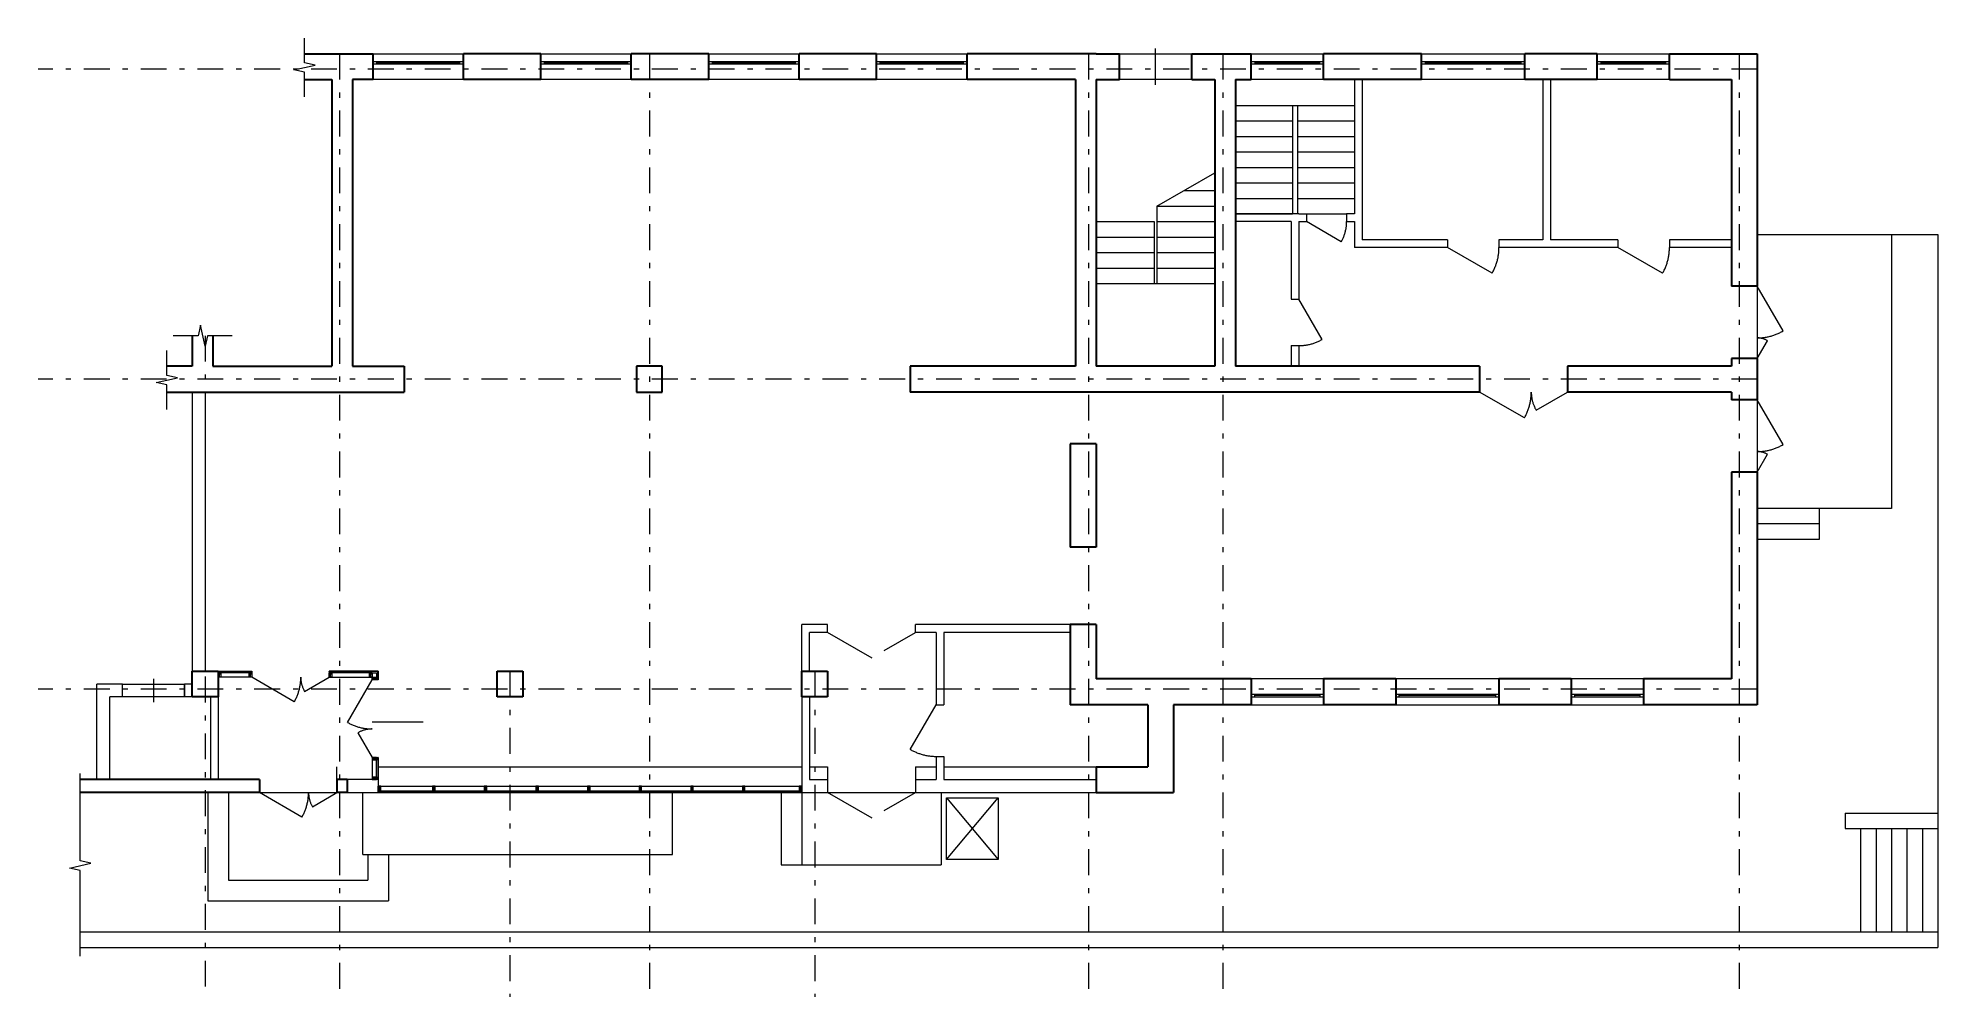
# Model space of a CAD drawing. Header units: metres. Extents: x 2.7 to 39.5, y 9.4 to 27.9.
import ezdxf

# ---------------------------------------------------------------- set-up
doc = ezdxf.new("R2010")
doc.units = ezdxf.units.M
doc.header["$MEASUREMENT"] = 0
doc.linetypes.add('( Dashdot )', pattern=[1.001, 0.5, -0.25, 0.001, -0.25])

msp = doc.modelspace()

# ---------------------------------------------------------------- linework, layer by layer
at = {"lineweight": 0}
for p, q in [((7.827, 27.439), (7.827, 27.918)), ((23.607, 27.613), (25.007, 27.613)), ((23.607, 27.113), (23.607, 27.613)), ((24.307, 27.013), (24.307, 27.713)), ((25.007, 27.613), (25.007, 27.113)), ((7.621, 27.303), (8.033, 27.394)), ((7.827, 27.258), (7.621, 27.303)), ((8.033, 27.394), (7.827, 27.439)), ((7.827, 26.779), (7.827, 27.258)), ((25.007, 27.113), (23.607, 27.113)), ((24.332, 24.663), (25.457, 25.306)), ((24.332, 24.663), (25.457, 24.663)), ((24.857, 24.963), (25.457, 24.963)), ((24.332, 24.363), (25.457, 24.363)), ((23.157, 24.063), (24.282, 24.063)), ((24.332, 24.063), (25.457, 24.063)), ((35.957, 24.113), (39.457, 24.113)), ((39.457, 24.113), (39.457, 10.313)), ((23.157, 23.763), (24.282, 23.763)), ((24.332, 23.763), (25.457, 23.763)), ((23.157, 23.463), (24.282, 23.463)), ((24.332, 23.463), (25.457, 23.463)), ((5.768, 22.156), (5.289, 22.156)), ((5.813, 22.362), (5.768, 22.156)), ((5.904, 21.95), (5.813, 22.362)), ((5.949, 22.156), (5.904, 21.95)), ((6.428, 22.156), (5.949, 22.156)), ((5.161, 21.387), (5.161, 21.866)), ((4.955, 21.251), (5.367, 21.342)), ((5.367, 21.342), (5.161, 21.387)), ((5.161, 21.206), (4.955, 21.251)), ((5.161, 20.727), (5.161, 21.206)), ((4.907, 15.513), (4.907, 15.063)), ((4.307, 15.413), (5.507, 15.413)), ((4.307, 15.163), (4.307, 15.413)), ((5.507, 15.163), (4.307, 15.163)), ((5.507, 15.413), (5.507, 15.163)), ((3.485, 11.988), (3.485, 13.683)), ((37.657, 12.913), (39.457, 12.913)), ((37.657, 12.913), (37.657, 12.613)), ((37.657, 12.613), (39.457, 12.613)), ((37.957, 12.613), (37.957, 10.613)), ((38.257, 12.613), (38.257, 10.613)), ((38.557, 12.613), (38.557, 10.613)), ((38.857, 12.613), (38.857, 10.613)), ((39.157, 12.613), (39.157, 10.613)), ((3.279, 11.851), (3.691, 11.942)), ((3.485, 11.806), (3.279, 11.851)), ((3.691, 11.942), (3.485, 11.988)), ((3.485, 10.142), (3.485, 11.806)), ((3.485, 10.613), (39.457, 10.613)), ((3.485, 10.313), (39.457, 10.313))]:
    msp.add_line(p, q, dxfattribs=at)
at = {"lineweight": 30}
for p, q in [((7.827, 27.613), (9.157, 27.613)), ((9.157, 27.113), (9.157, 27.613)), ((10.907, 27.113), (10.907, 27.613)), ((12.407, 27.113), (12.407, 27.613)), ((14.157, 27.113), (14.157, 27.613)), ((15.657, 27.113), (15.657, 27.613)), ((17.407, 27.113), (17.407, 27.613)), ((18.907, 27.113), (18.907, 27.613)), ((23.157, 27.613), (20.657, 27.613)), ((20.657, 27.113), (20.657, 27.613)), ((23.607, 27.113), (23.607, 27.613)), ((25.007, 27.113), (25.007, 27.613)), ((26.157, 27.113), (26.157, 27.613)), ((27.557, 27.113), (27.557, 27.613)), ((29.457, 27.613), (27.557, 27.613)), ((29.457, 27.113), (29.457, 27.613)), ((31.457, 27.113), (31.457, 27.613)), ((32.857, 27.613), (31.457, 27.613)), ((32.857, 27.113), (32.857, 27.613)), ((34.257, 27.113), (34.257, 27.613)), ((35.957, 27.613), (35.957, 23.113)), ((7.827, 27.113), (8.357, 27.113)), ((8.357, 27.113), (8.357, 21.563)), ((8.757, 27.113), (8.757, 21.563)), ((9.157, 27.113), (8.757, 27.113)), ((22.757, 27.113), (20.657, 27.113)), ((22.757, 27.113), (22.757, 21.563)), ((23.157, 27.113), (23.157, 21.563)), ((25.457, 27.113), (25.457, 21.563)), ((25.857, 27.113), (25.857, 21.563)), ((29.457, 27.113), (27.557, 27.113)), ((32.857, 27.113), (31.457, 27.113)), ((35.457, 27.113), (35.457, 23.113)), ((35.957, 23.113), (35.457, 23.113)), ((6.057, 22.156), (6.057, 21.563)), ((35.957, 21.713), (35.457, 21.713)), ((35.457, 21.713), (35.457, 21.563)), ((35.957, 21.713), (35.957, 20.913)), ((19.557, 21.563), (19.557, 21.063)), ((25.457, 21.563), (23.157, 21.563)), ((30.582, 21.563), (25.857, 21.563)), ((35.457, 21.563), (32.282, 21.563)), ((32.282, 21.563), (32.282, 21.063)), ((30.582, 21.063), (19.557, 21.063)), ((35.457, 21.063), (32.282, 21.063)), ((35.457, 21.063), (35.457, 20.913)), ((35.957, 20.913), (35.457, 20.913)), ((22.657, 20.063), (22.657, 18.063)), ((23.157, 20.063), (23.157, 18.063)), ((35.957, 19.513), (35.457, 19.513)), ((35.457, 19.513), (35.457, 15.513)), ((23.157, 18.063), (22.657, 18.063)), ((22.657, 16.563), (22.657, 15.013)), ((23.157, 16.563), (23.157, 15.513)), ((26.157, 15.513), (23.157, 15.513)), ((26.157, 15.513), (26.157, 15.013)), ((27.557, 15.513), (27.557, 15.013)), ((28.957, 15.513), (27.557, 15.513)), ((28.957, 15.513), (28.957, 15.013)), ((30.957, 15.513), (30.957, 15.013)), ((32.357, 15.513), (30.957, 15.513)), ((32.357, 15.513), (32.357, 15.013)), ((35.457, 15.513), (33.757, 15.513)), ((33.757, 15.513), (33.757, 15.013)), ((24.157, 15.013), (22.657, 15.013)), ((26.157, 15.013), (24.657, 15.013)), ((24.657, 15.013), (24.657, 13.313)), ((28.957, 15.013), (27.557, 15.013)), ((32.357, 15.013), (30.957, 15.013)), ((35.957, 15.013), (33.757, 15.013)), ((23.157, 13.813), (23.157, 13.313)), ((23.157, 13.813), (24.157, 13.813)), ((6.957, 13.563), (3.485, 13.563)), ((6.957, 13.313), (3.485, 13.313)), ((8.657, 13.563), (8.457, 13.563)), ((8.657, 13.313), (8.457, 13.313)), ((8.657, 13.563), (8.657, 13.313)), ((23.157, 13.313), (24.657, 13.313))]:
    msp.add_line(p, q, dxfattribs=at)
at = {"color": 1, "linetype": '( Dashdot )', "lineweight": 0}
for p, q in [((8.507, 27.613), (8.507, 9.355)), ((14.507, 27.613), (14.507, 9.355)), ((23.007, 27.613), (23.007, 9.355)), ((25.607, 27.613), (25.607, 9.355)), ((35.607, 27.613), (35.607, 9.355)), ((35.957, 27.313), (2.669, 27.313)), ((5.907, 22.156), (5.907, 9.355)), ((35.957, 21.313), (2.669, 21.313)), ((11.807, 15.663), (11.807, 9.355)), ((17.707, 15.663), (17.707, 9.355)), ((35.957, 15.313), (2.669, 15.313))]:
    msp.add_line(p, q, dxfattribs=at)
at = {"color": 7, "linetype": 'Continuous', "lineweight": 0}
for p, q in [((9.157, 27.113), (9.157, 27.613)), ((9.157, 27.613), (10.907, 27.613)), ((10.907, 27.613), (10.907, 27.113)), ((12.407, 27.113), (12.407, 27.613)), ((12.407, 27.613), (14.157, 27.613)), ((14.157, 27.613), (14.157, 27.113)), ((15.657, 27.113), (15.657, 27.613)), ((15.657, 27.613), (17.407, 27.613)), ((17.407, 27.613), (17.407, 27.113)), ((18.907, 27.113), (18.907, 27.613)), ((18.907, 27.613), (20.657, 27.613)), ((20.657, 27.613), (20.657, 27.113)), ((26.157, 27.113), (26.157, 27.613)), ((26.157, 27.613), (27.557, 27.613)), ((27.557, 27.613), (27.557, 27.113)), ((29.457, 27.113), (29.457, 27.613)), ((29.457, 27.613), (31.457, 27.613)), ((31.457, 27.613), (31.457, 27.113)), ((32.857, 27.113), (32.857, 27.613)), ((32.857, 27.613), (34.257, 27.613)), ((34.257, 27.613), (34.257, 27.113)), ((9.227, 27.413), (9.227, 27.463)), ((9.227, 27.463), (10.907, 27.463)), ((10.837, 27.438), (9.227, 27.438)), ((10.907, 27.413), (9.227, 27.413)), ((10.907, 27.463), (10.907, 27.413)), ((12.477, 27.413), (12.477, 27.463)), ((12.477, 27.463), (14.157, 27.463)), ((14.087, 27.438), (12.477, 27.438)), ((14.157, 27.413), (12.477, 27.413)), ((14.157, 27.463), (14.157, 27.413)), ((15.727, 27.413), (15.727, 27.463)), ((15.727, 27.463), (17.407, 27.463)), ((17.337, 27.438), (15.727, 27.438)), ((17.407, 27.413), (15.727, 27.413)), ((17.407, 27.463), (17.407, 27.413)), ((18.977, 27.413), (18.977, 27.463)), ((18.977, 27.463), (20.657, 27.463)), ((20.587, 27.438), (18.977, 27.438)), ((20.657, 27.413), (18.977, 27.413)), ((20.657, 27.463), (20.657, 27.413)), ((26.157, 27.413), (26.157, 27.463)), ((26.157, 27.463), (27.557, 27.463)), ((27.557, 27.413), (26.157, 27.413)), ((27.487, 27.438), (26.227, 27.438)), ((27.557, 27.463), (27.557, 27.413)), ((29.457, 27.413), (29.457, 27.463)), ((29.457, 27.463), (31.457, 27.463)), ((31.457, 27.413), (29.457, 27.413)), ((31.387, 27.438), (29.527, 27.438)), ((31.457, 27.463), (31.457, 27.413)), ((32.857, 27.413), (32.857, 27.463)), ((32.857, 27.463), (34.257, 27.463)), ((34.257, 27.413), (32.857, 27.413)), ((34.187, 27.438), (32.927, 27.438)), ((34.257, 27.463), (34.257, 27.413)), ((10.907, 27.113), (9.157, 27.113)), ((14.157, 27.113), (12.407, 27.113)), ((17.407, 27.113), (15.657, 27.113)), ((20.657, 27.113), (18.907, 27.113)), ((27.557, 27.113), (26.157, 27.113)), ((31.457, 27.113), (29.457, 27.113)), ((34.257, 27.113), (32.857, 27.113)), ((25.857, 26.313), (26.957, 26.313)), ((27.057, 26.313), (28.157, 26.313)), ((25.857, 26.013), (26.957, 26.013)), ((27.057, 26.013), (28.157, 26.013)), ((25.857, 25.713), (26.957, 25.713)), ((25.857, 25.413), (26.957, 25.413)), ((27.057, 25.713), (28.157, 25.713)), ((27.057, 25.413), (28.157, 25.413)), ((25.857, 25.113), (26.957, 25.113)), ((27.057, 25.113), (28.157, 25.113)), ((25.857, 24.813), (26.957, 24.813)), ((27.057, 24.813), (28.157, 24.813)), ((25.857, 24.513), (26.957, 24.513)), ((28.002, 24.269), (28.003, 24.285)), ((28.003, 24.285), (28.005, 24.3)), ((28.005, 24.3), (28.006, 24.316)), ((28.006, 24.316), (28.007, 24.332)), ((28.007, 24.347), (28.007, 24.363)), ((28.007, 24.332), (28.007, 24.347)), ((27.903, 23.975), (27.911, 23.989)), ((27.911, 23.989), (27.919, 24.003)), ((27.919, 24.003), (27.926, 24.016)), ((27.926, 24.016), (27.932, 24.03)), ((27.932, 24.03), (27.939, 24.045)), ((27.939, 24.045), (27.945, 24.059)), ((27.945, 24.059), (27.951, 24.073)), ((27.951, 24.073), (27.957, 24.088)), ((27.957, 24.088), (27.962, 24.103)), ((27.962, 24.103), (27.967, 24.117)), ((27.967, 24.117), (27.972, 24.132)), ((27.972, 24.132), (27.977, 24.147)), ((27.977, 24.147), (27.981, 24.162)), ((27.981, 24.162), (27.985, 24.177)), ((27.985, 24.177), (27.988, 24.192)), ((27.988, 24.192), (27.992, 24.208)), ((27.992, 24.208), (27.995, 24.223)), ((27.995, 24.223), (27.997, 24.238)), ((27.997, 24.238), (28, 24.254)), ((28, 24.254), (28.002, 24.269)), ((30.905, 23.543), (30.911, 23.561)), ((30.911, 23.561), (30.916, 23.578)), ((30.916, 23.578), (30.921, 23.595)), ((30.921, 23.595), (30.926, 23.613)), ((30.926, 23.613), (30.93, 23.63)), ((30.93, 23.63), (30.934, 23.648)), ((30.934, 23.648), (30.938, 23.665)), ((30.938, 23.665), (30.941, 23.683)), ((30.941, 23.683), (30.944, 23.701)), ((30.944, 23.701), (30.947, 23.719)), ((30.947, 23.719), (30.949, 23.737)), ((30.949, 23.737), (30.951, 23.755)), ((30.951, 23.755), (30.953, 23.773)), ((30.953, 23.773), (30.955, 23.791)), ((30.955, 23.791), (30.956, 23.809)), ((30.956, 23.809), (30.957, 23.827)), ((30.957, 23.845), (30.957, 23.863)), ((30.957, 23.827), (30.957, 23.845)), ((34.205, 23.543), (34.211, 23.561)), ((34.211, 23.561), (34.216, 23.578)), ((34.216, 23.578), (34.221, 23.595)), ((34.221, 23.595), (34.226, 23.613)), ((34.226, 23.613), (34.23, 23.63)), ((34.23, 23.63), (34.234, 23.648)), ((34.234, 23.648), (34.238, 23.665)), ((34.238, 23.665), (34.241, 23.683)), ((34.241, 23.683), (34.244, 23.701)), ((34.244, 23.701), (34.247, 23.719)), ((34.247, 23.719), (34.249, 23.737)), ((34.249, 23.737), (34.251, 23.755)), ((34.251, 23.755), (34.253, 23.773)), ((34.253, 23.773), (34.255, 23.791)), ((34.255, 23.791), (34.256, 23.809)), ((34.256, 23.809), (34.257, 23.827)), ((34.257, 23.845), (34.257, 23.863)), ((34.257, 23.827), (34.257, 23.845)), ((30.823, 23.363), (30.832, 23.378)), ((30.832, 23.378), (30.841, 23.394)), ((30.841, 23.394), (30.849, 23.41)), ((30.849, 23.41), (30.857, 23.427)), ((30.857, 23.427), (30.865, 23.443)), ((30.865, 23.443), (30.872, 23.459)), ((30.872, 23.459), (30.879, 23.476)), ((30.879, 23.476), (30.886, 23.493)), ((30.886, 23.493), (30.893, 23.509)), ((30.893, 23.509), (30.899, 23.526)), ((30.899, 23.526), (30.905, 23.543)), ((34.123, 23.363), (34.132, 23.378)), ((34.132, 23.378), (34.141, 23.394)), ((34.141, 23.394), (34.149, 23.41)), ((34.149, 23.41), (34.157, 23.427)), ((34.157, 23.427), (34.165, 23.443)), ((34.165, 23.443), (34.172, 23.459)), ((34.172, 23.459), (34.179, 23.476)), ((34.179, 23.476), (34.186, 23.493)), ((34.186, 23.493), (34.193, 23.509)), ((34.193, 23.509), (34.199, 23.526)), ((34.199, 23.526), (34.205, 23.543)), ((35.957, 23.113), (35.957, 21.713)), ((27.502, 22.066), (27.517, 22.075)), ((27.517, 22.075), (27.532, 22.083)), ((35.957, 22.113), (35.975, 22.113)), ((35.969, 22.113), (35.957, 22.113)), ((35.981, 22.112), (35.969, 22.113)), ((35.975, 22.113), (35.993, 22.113)), ((35.992, 22.111), (35.981, 22.112)), ((36.004, 22.11), (35.992, 22.111)), ((35.993, 22.113), (36.011, 22.114)), ((36.015, 22.109), (36.004, 22.11)), ((36.011, 22.114), (36.029, 22.115)), ((36.027, 22.107), (36.015, 22.109)), ((36.038, 22.104), (36.027, 22.107)), ((36.029, 22.115), (36.047, 22.117)), ((36.05, 22.102), (36.038, 22.104)), ((36.047, 22.117), (36.065, 22.119)), ((36.061, 22.099), (36.05, 22.102)), ((36.072, 22.096), (36.061, 22.099)), ((36.065, 22.119), (36.083, 22.121)), ((36.083, 22.092), (36.072, 22.096)), ((36.083, 22.121), (36.101, 22.123)), ((36.094, 22.089), (36.083, 22.092)), ((36.105, 22.084), (36.094, 22.089)), ((36.101, 22.123), (36.119, 22.126)), ((36.116, 22.08), (36.105, 22.084)), ((36.126, 22.075), (36.116, 22.08)), ((36.119, 22.126), (36.137, 22.129)), ((36.137, 22.07), (36.126, 22.075)), ((36.137, 22.129), (36.155, 22.132)), ((36.155, 22.132), (36.172, 22.136)), ((36.172, 22.136), (36.19, 22.14)), ((36.19, 22.14), (36.207, 22.145)), ((36.207, 22.145), (36.225, 22.149)), ((36.225, 22.149), (36.242, 22.154)), ((36.242, 22.154), (36.259, 22.159)), ((36.259, 22.159), (36.277, 22.165)), ((36.277, 22.165), (36.294, 22.171)), ((36.294, 22.171), (36.311, 22.177)), ((36.311, 22.177), (36.327, 22.184)), ((36.327, 22.184), (36.344, 22.191)), ((36.344, 22.191), (36.361, 22.198)), ((36.361, 22.198), (36.377, 22.205)), ((36.377, 22.205), (36.393, 22.213)), ((36.393, 22.213), (36.41, 22.221)), ((36.41, 22.221), (36.426, 22.229)), ((36.426, 22.229), (36.442, 22.238)), ((36.442, 22.238), (36.457, 22.247)), ((27.082, 21.963), (27.1, 21.963)), ((27.1, 21.963), (27.117, 21.963)), ((27.117, 21.963), (27.135, 21.964)), ((27.135, 21.964), (27.152, 21.965)), ((27.152, 21.965), (27.169, 21.967)), ((27.169, 21.967), (27.187, 21.969)), ((27.187, 21.969), (27.204, 21.971)), ((27.204, 21.971), (27.221, 21.974)), ((27.221, 21.974), (27.239, 21.976)), ((27.239, 21.976), (27.256, 21.98)), ((27.256, 21.98), (27.273, 21.983)), ((27.273, 21.983), (27.29, 21.987)), ((27.29, 21.987), (27.307, 21.991)), ((27.307, 21.991), (27.324, 21.996)), ((27.324, 21.996), (27.34, 22.001)), ((27.34, 22.001), (27.357, 22.006)), ((27.357, 22.006), (27.374, 22.011)), ((27.374, 22.011), (27.39, 22.017)), ((27.39, 22.017), (27.406, 22.023)), ((27.406, 22.023), (27.423, 22.03)), ((27.423, 22.03), (27.439, 22.036)), ((27.439, 22.036), (27.455, 22.043)), ((27.455, 22.043), (27.471, 22.051)), ((27.471, 22.051), (27.486, 22.058)), ((27.486, 22.058), (27.502, 22.066)), ((36.147, 22.065), (36.137, 22.07)), ((36.157, 22.059), (36.147, 22.065)), ((31.576, 20.955), (31.578, 20.973)), ((31.578, 20.973), (31.58, 20.991)), ((31.58, 20.991), (31.581, 21.009)), ((31.581, 21.009), (31.582, 21.027)), ((31.582, 21.045), (31.582, 21.063)), ((31.582, 21.063), (31.582, 21.047)), ((31.582, 21.047), (31.583, 21.032)), ((31.582, 21.027), (31.582, 21.045)), ((31.583, 21.032), (31.584, 21.017)), ((31.584, 21.017), (31.585, 21.002)), ((31.585, 21.002), (31.586, 20.987)), ((31.586, 20.987), (31.588, 20.971)), ((31.588, 20.971), (31.59, 20.956)), ((31.466, 20.594), (31.474, 20.61)), ((31.474, 20.61), (31.482, 20.627)), ((31.482, 20.627), (31.49, 20.643)), ((31.49, 20.643), (31.497, 20.659)), ((31.497, 20.659), (31.504, 20.676)), ((31.504, 20.676), (31.511, 20.693)), ((31.511, 20.693), (31.518, 20.709)), ((31.518, 20.709), (31.524, 20.726)), ((31.524, 20.726), (31.53, 20.743)), ((31.53, 20.743), (31.536, 20.761)), ((31.536, 20.761), (31.541, 20.778)), ((31.541, 20.778), (31.546, 20.795)), ((31.546, 20.795), (31.551, 20.813)), ((31.551, 20.813), (31.555, 20.83)), ((31.555, 20.83), (31.559, 20.848)), ((31.559, 20.848), (31.563, 20.865)), ((31.563, 20.865), (31.566, 20.883)), ((31.566, 20.883), (31.569, 20.901)), ((31.569, 20.901), (31.572, 20.919)), ((31.572, 20.919), (31.574, 20.937)), ((31.574, 20.937), (31.576, 20.955)), ((31.59, 20.956), (31.593, 20.941)), ((31.593, 20.941), (31.596, 20.926)), ((31.596, 20.926), (31.599, 20.911)), ((31.599, 20.911), (31.602, 20.896)), ((31.602, 20.896), (31.606, 20.882)), ((31.606, 20.882), (31.61, 20.867)), ((31.61, 20.867), (31.615, 20.852)), ((31.615, 20.852), (31.619, 20.838)), ((31.619, 20.838), (31.624, 20.823)), ((31.624, 20.823), (31.63, 20.809)), ((31.63, 20.809), (31.636, 20.795)), ((31.636, 20.795), (31.642, 20.781)), ((31.642, 20.781), (31.648, 20.767)), ((31.648, 20.767), (31.654, 20.753)), ((31.654, 20.753), (31.661, 20.74)), ((31.661, 20.74), (31.669, 20.726)), ((31.669, 20.726), (31.676, 20.713)), ((35.957, 20.913), (35.957, 19.513)), ((31.448, 20.563), (31.457, 20.578)), ((31.457, 20.578), (31.466, 20.594)), ((35.957, 19.913), (35.975, 19.913)), ((35.969, 19.913), (35.957, 19.913)), ((35.981, 19.912), (35.969, 19.913)), ((35.975, 19.913), (35.993, 19.913)), ((35.992, 19.911), (35.981, 19.912)), ((36.004, 19.91), (35.992, 19.911)), ((35.993, 19.913), (36.011, 19.914)), ((36.015, 19.909), (36.004, 19.91)), ((36.011, 19.914), (36.029, 19.915)), ((36.027, 19.907), (36.015, 19.909)), ((36.038, 19.904), (36.027, 19.907)), ((36.029, 19.915), (36.047, 19.917)), ((36.05, 19.902), (36.038, 19.904)), ((36.047, 19.917), (36.065, 19.919)), ((36.061, 19.899), (36.05, 19.902)), ((36.072, 19.896), (36.061, 19.899)), ((36.065, 19.919), (36.083, 19.921)), ((36.083, 19.892), (36.072, 19.896)), ((36.083, 19.921), (36.101, 19.923)), ((36.094, 19.889), (36.083, 19.892)), ((36.105, 19.884), (36.094, 19.889)), ((36.101, 19.923), (36.119, 19.926)), ((36.116, 19.88), (36.105, 19.884)), ((36.126, 19.875), (36.116, 19.88)), ((36.119, 19.926), (36.137, 19.929)), ((36.137, 19.87), (36.126, 19.875)), ((36.137, 19.929), (36.155, 19.932)), ((36.147, 19.865), (36.137, 19.87)), ((36.155, 19.932), (36.172, 19.936)), ((36.172, 19.936), (36.19, 19.94)), ((36.19, 19.94), (36.207, 19.945)), ((36.207, 19.945), (36.225, 19.949)), ((36.225, 19.949), (36.242, 19.954)), ((36.242, 19.954), (36.259, 19.959)), ((36.259, 19.959), (36.277, 19.965)), ((36.277, 19.965), (36.294, 19.971)), ((36.294, 19.971), (36.311, 19.977)), ((36.311, 19.977), (36.327, 19.984)), ((36.327, 19.984), (36.344, 19.991)), ((36.344, 19.991), (36.361, 19.998)), ((36.361, 19.998), (36.377, 20.005)), ((36.377, 20.005), (36.393, 20.013)), ((36.393, 20.013), (36.41, 20.021)), ((36.41, 20.021), (36.426, 20.029)), ((36.426, 20.029), (36.442, 20.038)), ((36.442, 20.038), (36.457, 20.047)), ((36.157, 19.859), (36.147, 19.865)), ((37.157, 18.513), (35.957, 18.513)), ((6.157, 15.663), (6.807, 15.663)), ((6.157, 15.543), (6.157, 15.663)), ((6.807, 15.543), (6.157, 15.543)), ((6.807, 15.663), (6.807, 15.543)), ((7.751, 15.436), (7.753, 15.454)), ((7.753, 15.454), (7.755, 15.472)), ((7.755, 15.472), (7.756, 15.489)), ((7.756, 15.489), (7.757, 15.507)), ((7.757, 15.525), (7.757, 15.543)), ((7.757, 15.543), (7.757, 15.53)), ((7.757, 15.53), (7.758, 15.517)), ((7.757, 15.507), (7.757, 15.525)), ((7.758, 15.517), (7.759, 15.503)), ((7.759, 15.503), (7.76, 15.49)), ((7.76, 15.49), (7.761, 15.477)), ((7.761, 15.477), (7.763, 15.464)), ((7.763, 15.464), (7.765, 15.452)), ((7.765, 15.452), (7.767, 15.439)), ((9.257, 15.663), (8.307, 15.663)), ((8.307, 15.663), (8.307, 15.543)), ((8.307, 15.543), (9.137, 15.543)), ((9.257, 15.493), (9.137, 15.493)), ((9.257, 15.663), (9.257, 15.493)), ((27.557, 15.513), (26.157, 15.513)), ((26.157, 15.513), (26.157, 15.013)), ((27.557, 15.013), (27.557, 15.513)), ((30.957, 15.513), (28.957, 15.513)), ((28.957, 15.513), (28.957, 15.013)), ((30.957, 15.013), (30.957, 15.513)), ((33.757, 15.513), (32.357, 15.513)), ((32.357, 15.513), (32.357, 15.013)), ((33.757, 15.013), (33.757, 15.513)), ((7.639, 15.083), (7.647, 15.099)), ((7.647, 15.099), (7.655, 15.115)), ((7.655, 15.115), (7.663, 15.131)), ((7.663, 15.131), (7.671, 15.147)), ((7.671, 15.147), (7.678, 15.163)), ((7.678, 15.163), (7.685, 15.179)), ((7.685, 15.179), (7.692, 15.196)), ((7.692, 15.196), (7.698, 15.212)), ((7.698, 15.212), (7.704, 15.229)), ((7.704, 15.229), (7.71, 15.246)), ((7.71, 15.246), (7.715, 15.263)), ((7.715, 15.263), (7.72, 15.28)), ((7.72, 15.28), (7.725, 15.297)), ((7.725, 15.297), (7.729, 15.314)), ((7.729, 15.314), (7.733, 15.331)), ((7.733, 15.331), (7.737, 15.349)), ((7.737, 15.349), (7.741, 15.366)), ((7.741, 15.366), (7.744, 15.384)), ((7.744, 15.384), (7.747, 15.401)), ((7.747, 15.401), (7.749, 15.419)), ((7.749, 15.419), (7.751, 15.436)), ((7.767, 15.439), (7.77, 15.426)), ((7.77, 15.426), (7.773, 15.413)), ((7.773, 15.413), (7.776, 15.4)), ((7.776, 15.4), (7.78, 15.388)), ((7.78, 15.388), (7.783, 15.375)), ((7.783, 15.375), (7.788, 15.363)), ((7.788, 15.363), (7.792, 15.351)), ((7.792, 15.351), (7.797, 15.338)), ((7.797, 15.338), (7.802, 15.326)), ((7.802, 15.326), (7.807, 15.314)), ((7.807, 15.314), (7.813, 15.302)), ((7.813, 15.302), (7.818, 15.291)), ((7.818, 15.291), (7.825, 15.279)), ((7.825, 15.279), (7.831, 15.268)), ((27.557, 15.213), (26.157, 15.213)), ((26.157, 15.213), (26.157, 15.163)), ((26.157, 15.163), (27.557, 15.163)), ((27.487, 15.188), (26.227, 15.188)), ((27.557, 15.163), (27.557, 15.213)), ((30.957, 15.213), (28.957, 15.213)), ((28.957, 15.213), (28.957, 15.163)), ((28.957, 15.163), (30.957, 15.163)), ((30.887, 15.188), (29.027, 15.188)), ((30.957, 15.163), (30.957, 15.213)), ((33.757, 15.213), (32.357, 15.213)), ((32.357, 15.213), (32.357, 15.163)), ((32.357, 15.163), (33.757, 15.163)), ((33.687, 15.188), (32.427, 15.188)), ((33.757, 15.163), (33.757, 15.213)), ((7.63, 15.068), (7.639, 15.083)), ((26.157, 15.013), (27.557, 15.013)), ((28.957, 15.013), (30.957, 15.013)), ((32.357, 15.013), (33.757, 15.013)), ((8.662, 14.67), (8.678, 14.661)), ((8.678, 14.661), (8.693, 14.653)), ((8.693, 14.653), (8.709, 14.645)), ((8.709, 14.645), (8.725, 14.637)), ((8.725, 14.637), (8.741, 14.629)), ((8.741, 14.629), (8.757, 14.622)), ((8.757, 14.622), (8.774, 14.615)), ((8.774, 14.615), (8.79, 14.608)), ((8.79, 14.608), (8.807, 14.602)), ((8.807, 14.602), (8.824, 14.596)), ((8.824, 14.596), (8.84, 14.59)), ((8.84, 14.59), (8.857, 14.585)), ((8.857, 14.585), (8.874, 14.58)), ((8.874, 14.475), (8.862, 14.469)), ((8.874, 14.58), (8.891, 14.575)), ((8.885, 14.482), (8.874, 14.475)), ((8.897, 14.487), (8.885, 14.482)), ((8.891, 14.575), (8.909, 14.571)), ((8.909, 14.493), (8.897, 14.487)), ((8.909, 14.571), (8.926, 14.567)), ((8.921, 14.498), (8.909, 14.493)), ((8.933, 14.503), (8.921, 14.498)), ((8.926, 14.567), (8.943, 14.563)), ((8.945, 14.508), (8.933, 14.503)), ((8.943, 14.563), (8.961, 14.559)), ((8.957, 14.512), (8.945, 14.508)), ((8.97, 14.517), (8.957, 14.512)), ((8.961, 14.559), (8.978, 14.556)), ((8.982, 14.52), (8.97, 14.517)), ((8.978, 14.556), (8.996, 14.553)), ((8.995, 14.524), (8.982, 14.52)), ((9.008, 14.527), (8.995, 14.524)), ((8.996, 14.553), (9.013, 14.551)), ((9.02, 14.53), (9.008, 14.527)), ((9.013, 14.551), (9.031, 14.549)), ((9.033, 14.533), (9.02, 14.53)), ((9.031, 14.549), (9.049, 14.547)), ((9.046, 14.535), (9.033, 14.533)), ((9.059, 14.537), (9.046, 14.535)), ((9.049, 14.547), (9.066, 14.545)), ((9.072, 14.539), (9.059, 14.537)), ((9.066, 14.545), (9.084, 14.544)), ((9.085, 14.54), (9.072, 14.539)), ((9.084, 14.544), (9.102, 14.543)), ((9.098, 14.541), (9.085, 14.54)), ((9.111, 14.542), (9.098, 14.541)), ((9.102, 14.543), (9.12, 14.543)), ((9.124, 14.543), (9.111, 14.542)), ((9.12, 14.543), (9.137, 14.543)), ((9.137, 14.543), (9.124, 14.543)), ((19.557, 14.147), (19.573, 14.138)), ((19.573, 14.138), (19.589, 14.129)), ((19.589, 14.129), (19.605, 14.121)), ((19.605, 14.121), (19.621, 14.113)), ((19.621, 14.113), (19.637, 14.105)), ((19.637, 14.105), (19.654, 14.098)), ((19.654, 14.098), (19.67, 14.091)), ((19.67, 14.091), (19.687, 14.084)), ((19.687, 14.084), (19.704, 14.077)), ((19.704, 14.077), (19.721, 14.071)), ((19.721, 14.071), (19.738, 14.065)), ((19.738, 14.065), (19.755, 14.059)), ((19.755, 14.059), (19.772, 14.054)), ((19.772, 14.054), (19.79, 14.049)), ((19.79, 14.049), (19.807, 14.045)), ((19.807, 14.045), (19.825, 14.04)), ((19.825, 14.04), (19.842, 14.036)), ((19.842, 14.036), (19.86, 14.032)), ((19.86, 14.032), (19.878, 14.029)), ((19.878, 14.029), (19.896, 14.026)), ((19.896, 14.026), (19.913, 14.023)), ((19.913, 14.023), (19.931, 14.021)), ((19.931, 14.021), (19.949, 14.019)), ((19.949, 14.019), (19.967, 14.017)), ((19.967, 14.017), (19.985, 14.015)), ((19.985, 14.015), (20.003, 14.014)), ((20.003, 14.014), (20.021, 14.013)), ((20.021, 14.013), (20.039, 14.013)), ((20.039, 14.013), (20.057, 14.013)), ((8.457, 13.563), (8.457, 13.813)), ((9.257, 13.813), (17.457, 13.813)), ((17.607, 13.813), (17.957, 13.813)), ((17.957, 13.813), (17.957, 13.563)), ((19.657, 13.813), (19.657, 13.563)), ((19.657, 13.813), (20.057, 13.813)), ((20.207, 13.813), (23.157, 13.813)), ((6.957, 13.313), (8.457, 13.313)), ((7.905, 13.242), (7.906, 13.259)), ((7.906, 13.259), (7.907, 13.277)), ((7.907, 13.295), (7.907, 13.313)), ((7.907, 13.313), (7.907, 13.3)), ((7.907, 13.3), (7.908, 13.287)), ((7.907, 13.277), (7.907, 13.295)), ((7.908, 13.287), (7.909, 13.273)), ((7.909, 13.273), (7.91, 13.26)), ((7.91, 13.26), (7.911, 13.247)), ((7.911, 13.247), (7.913, 13.234)), ((9.257, 13.313), (9.257, 13.433)), ((9.257, 13.433), (17.457, 13.433)), ((9.257, 13.313), (17.457, 13.313)), ((17.457, 13.313), (9.257, 13.313)), ((17.457, 13.433), (17.457, 13.313)), ((17.957, 13.313), (19.657, 13.313)), ((7.797, 12.869), (7.805, 12.885)), ((7.805, 12.885), (7.813, 12.901)), ((7.813, 12.901), (7.821, 12.917)), ((7.821, 12.917), (7.828, 12.933)), ((7.828, 12.933), (7.835, 12.949)), ((7.835, 12.949), (7.842, 12.966)), ((7.842, 12.966), (7.848, 12.982)), ((7.848, 12.982), (7.854, 12.999)), ((7.854, 12.999), (7.86, 13.016)), ((7.86, 13.016), (7.865, 13.033)), ((7.865, 13.033), (7.87, 13.05)), ((7.87, 13.05), (7.875, 13.067)), ((7.875, 13.067), (7.879, 13.084)), ((7.879, 13.084), (7.883, 13.101)), ((7.883, 13.101), (7.887, 13.119)), ((7.887, 13.119), (7.891, 13.136)), ((7.891, 13.136), (7.894, 13.154)), ((7.894, 13.154), (7.897, 13.171)), ((7.897, 13.171), (7.899, 13.189)), ((7.899, 13.189), (7.901, 13.206)), ((7.901, 13.206), (7.903, 13.224)), ((7.903, 13.224), (7.905, 13.242)), ((7.913, 13.234), (7.915, 13.222)), ((7.915, 13.222), (7.917, 13.209)), ((7.917, 13.209), (7.92, 13.196)), ((7.92, 13.196), (7.923, 13.183)), ((7.923, 13.183), (7.926, 13.17)), ((7.926, 13.17), (7.93, 13.158)), ((7.93, 13.158), (7.933, 13.145)), ((7.933, 13.145), (7.938, 13.133)), ((7.938, 13.133), (7.942, 13.121)), ((7.942, 13.121), (7.947, 13.108)), ((7.947, 13.108), (7.952, 13.096)), ((7.952, 13.096), (7.957, 13.084)), ((7.957, 13.084), (7.963, 13.072)), ((7.963, 13.072), (7.968, 13.061)), ((7.968, 13.061), (7.975, 13.049)), ((7.975, 13.049), (7.981, 13.038)), ((7.78, 12.838), (7.789, 12.853)), ((7.789, 12.853), (7.797, 12.869))]:
    msp.add_line(p, q, dxfattribs=at)
at = {"color": 7, "linetype": 'Continuous', "lineweight": 30}
for p, q in [((12.407, 27.613), (10.907, 27.613)), ((15.657, 27.613), (14.157, 27.613)), ((18.907, 27.613), (17.407, 27.613)), ((23.157, 27.613), (23.607, 27.613)), ((25.007, 27.613), (26.157, 27.613)), ((34.257, 27.613), (35.957, 27.613)), ((12.407, 27.113), (10.907, 27.113)), ((15.657, 27.113), (14.157, 27.113)), ((18.907, 27.113), (17.407, 27.113)), ((23.157, 27.113), (23.607, 27.113)), ((25.007, 27.113), (25.457, 27.113)), ((25.857, 27.113), (26.157, 27.113)), ((34.257, 27.113), (35.457, 27.113)), ((5.657, 22.156), (5.657, 21.563)), ((5.657, 21.563), (5.161, 21.563)), ((6.057, 21.563), (8.357, 21.563)), ((8.757, 21.563), (9.757, 21.563)), ((9.757, 21.563), (9.757, 21.063)), ((14.757, 21.563), (14.257, 21.563)), ((14.257, 21.563), (14.257, 21.063)), ((14.757, 21.063), (14.757, 21.563)), ((22.757, 21.563), (19.557, 21.563)), ((30.582, 21.563), (30.582, 21.063)), ((5.161, 21.063), (9.757, 21.063)), ((14.257, 21.063), (14.757, 21.063)), ((23.157, 20.063), (22.657, 20.063)), ((35.957, 19.513), (35.957, 15.013)), ((23.157, 16.563), (22.657, 16.563)), ((5.657, 15.663), (6.157, 15.663)), ((5.657, 15.163), (5.657, 15.663)), ((6.157, 15.663), (6.157, 15.163)), ((11.557, 15.663), (12.057, 15.663)), ((11.557, 15.163), (11.557, 15.663)), ((12.057, 15.663), (12.057, 15.163)), ((17.457, 15.663), (17.957, 15.663)), ((17.457, 15.163), (17.457, 15.663)), ((17.957, 15.663), (17.957, 15.163)), ((6.157, 15.163), (5.657, 15.163)), ((12.057, 15.163), (11.557, 15.163)), ((17.957, 15.163), (17.457, 15.163)), ((24.157, 15.013), (24.157, 13.813)), ((6.957, 13.563), (6.957, 13.313)), ((8.457, 13.563), (8.457, 13.313))]:
    msp.add_line(p, q, dxfattribs=at)
at = {"color": 7, "linetype": 'Continuous', "lineweight": 13}
for p, q in [((9.157, 27.413), (9.157, 27.463)), ((9.157, 27.463), (9.227, 27.463)), ((9.227, 27.413), (9.157, 27.413)), ((9.227, 27.463), (9.227, 27.413)), ((10.837, 27.413), (10.837, 27.463)), ((10.837, 27.463), (10.907, 27.463)), ((10.907, 27.413), (10.837, 27.413)), ((10.907, 27.463), (10.907, 27.413)), ((12.407, 27.413), (12.407, 27.463)), ((12.407, 27.463), (12.477, 27.463)), ((12.477, 27.413), (12.407, 27.413)), ((12.477, 27.463), (12.477, 27.413)), ((14.087, 27.413), (14.087, 27.463)), ((14.087, 27.463), (14.157, 27.463)), ((14.157, 27.413), (14.087, 27.413)), ((14.157, 27.463), (14.157, 27.413)), ((15.657, 27.413), (15.657, 27.463)), ((15.657, 27.463), (15.727, 27.463)), ((15.727, 27.413), (15.657, 27.413)), ((15.727, 27.463), (15.727, 27.413)), ((17.337, 27.413), (17.337, 27.463)), ((17.337, 27.463), (17.407, 27.463)), ((17.407, 27.413), (17.337, 27.413)), ((17.407, 27.463), (17.407, 27.413)), ((18.907, 27.413), (18.907, 27.463)), ((18.907, 27.463), (18.977, 27.463)), ((18.977, 27.413), (18.907, 27.413)), ((18.977, 27.463), (18.977, 27.413)), ((20.587, 27.413), (20.587, 27.463)), ((20.587, 27.463), (20.657, 27.463)), ((20.657, 27.413), (20.587, 27.413)), ((20.657, 27.463), (20.657, 27.413)), ((26.157, 27.413), (26.157, 27.463)), ((26.157, 27.463), (26.227, 27.463)), ((26.227, 27.413), (26.157, 27.413)), ((26.227, 27.463), (26.227, 27.413)), ((27.487, 27.413), (27.487, 27.463)), ((27.487, 27.463), (27.557, 27.463)), ((27.557, 27.413), (27.487, 27.413)), ((27.557, 27.463), (27.557, 27.413)), ((29.457, 27.413), (29.457, 27.463)), ((29.457, 27.463), (29.527, 27.463)), ((29.527, 27.413), (29.457, 27.413)), ((29.527, 27.463), (29.527, 27.413)), ((31.387, 27.413), (31.387, 27.463)), ((31.387, 27.463), (31.457, 27.463)), ((31.457, 27.413), (31.387, 27.413)), ((31.457, 27.463), (31.457, 27.413)), ((32.857, 27.413), (32.857, 27.463)), ((32.857, 27.463), (32.927, 27.463)), ((32.927, 27.413), (32.857, 27.413)), ((32.927, 27.463), (32.927, 27.413)), ((34.187, 27.413), (34.187, 27.463)), ((34.187, 27.463), (34.257, 27.463)), ((34.257, 27.413), (34.187, 27.413)), ((34.257, 27.463), (34.257, 27.413)), ((31.807, 27.113), (31.807, 24.013)), ((31.957, 27.113), (31.957, 24.013)), ((25.857, 26.613), (28.157, 26.613)), ((26.957, 26.613), (26.957, 24.513)), ((27.082, 24.513), (25.857, 24.513)), ((26.932, 24.363), (25.857, 24.363)), ((27.082, 24.513), (27.232, 24.513)), ((27.903, 23.975), (27.232, 24.363)), ((28.157, 24.363), (28.157, 23.863)), ((28.307, 24.363), (28.307, 24.013)), ((29.957, 24.013), (28.307, 24.013)), ((29.957, 24.013), (29.957, 23.863)), ((31.807, 24.013), (30.957, 24.013)), ((30.957, 24.013), (30.957, 23.863)), ((33.257, 24.013), (31.957, 24.013)), ((33.257, 24.013), (33.257, 23.863)), ((35.457, 24.013), (34.257, 24.013)), ((34.257, 24.013), (34.257, 23.863)), ((35.957, 24.113), (38.557, 24.113)), ((38.557, 24.113), (38.557, 18.813)), ((29.957, 23.863), (28.157, 23.863)), ((30.823, 23.363), (29.957, 23.863)), ((33.257, 23.863), (30.957, 23.863)), ((34.123, 23.363), (33.257, 23.863)), ((35.457, 23.863), (34.257, 23.863)), ((26.932, 22.863), (27.082, 22.863)), ((27.532, 22.083), (27.082, 22.863)), ((36.457, 22.247), (35.957, 23.113)), ((35.957, 21.713), (36.157, 22.059)), ((31.448, 20.563), (30.582, 21.063)), ((31.676, 20.713), (32.282, 21.063)), ((36.457, 20.047), (35.957, 20.913)), ((35.957, 19.513), (36.157, 19.859)), ((38.557, 18.813), (35.957, 18.813)), ((37.157, 18.813), (37.157, 18.213)), ((37.157, 18.213), (35.957, 18.213)), ((17.457, 15.663), (17.457, 16.563)), ((17.957, 16.563), (17.457, 16.563)), ((17.957, 16.413), (17.957, 16.563)), ((22.657, 16.563), (19.657, 16.563)), ((19.657, 16.413), (19.657, 16.563)), ((17.607, 15.663), (17.607, 16.413)), ((17.957, 16.413), (17.607, 16.413)), ((20.057, 16.413), (19.657, 16.413)), ((20.057, 16.413), (20.057, 15.013)), ((22.657, 16.413), (20.207, 16.413)), ((20.207, 16.413), (20.207, 15.013)), ((6.157, 15.653), (6.157, 15.663)), ((6.157, 15.663), (6.207, 15.663)), ((6.207, 15.653), (6.157, 15.653)), ((6.157, 15.613), (6.157, 15.628)), ((6.157, 15.628), (6.167, 15.628)), ((6.207, 15.613), (6.157, 15.613)), ((6.157, 15.543), (6.157, 15.613)), ((6.157, 15.613), (6.207, 15.613)), ((6.207, 15.543), (6.157, 15.543)), ((6.167, 15.628), (6.167, 15.653)), ((6.167, 15.653), (6.197, 15.653)), ((6.182, 15.543), (6.182, 15.663)), ((6.197, 15.653), (6.197, 15.628)), ((6.197, 15.653), (6.767, 15.653)), ((6.197, 15.628), (6.197, 15.653)), ((6.197, 15.628), (6.207, 15.628)), ((6.767, 15.628), (6.197, 15.628)), ((6.207, 15.663), (6.207, 15.653)), ((6.207, 15.628), (6.207, 15.613)), ((6.207, 15.613), (6.207, 15.543)), ((6.757, 15.653), (6.757, 15.663)), ((6.757, 15.663), (6.807, 15.663)), ((6.807, 15.653), (6.757, 15.653)), ((6.757, 15.613), (6.757, 15.628)), ((6.757, 15.628), (6.767, 15.628)), ((6.807, 15.613), (6.757, 15.613)), ((6.757, 15.543), (6.757, 15.613)), ((6.757, 15.613), (6.807, 15.613)), ((6.807, 15.543), (6.757, 15.543)), ((6.767, 15.628), (6.767, 15.653)), ((6.767, 15.653), (6.797, 15.653)), ((6.767, 15.653), (6.767, 15.628)), ((6.782, 15.543), (6.782, 15.663)), ((6.797, 15.653), (6.797, 15.628)), ((6.797, 15.628), (6.807, 15.628)), ((6.807, 15.663), (6.807, 15.653)), ((6.807, 15.628), (6.807, 15.613)), ((6.807, 15.613), (6.807, 15.543)), ((7.63, 15.068), (6.807, 15.543)), ((7.831, 15.268), (8.307, 15.543)), ((8.307, 15.653), (8.307, 15.663)), ((8.307, 15.663), (8.357, 15.663)), ((8.357, 15.653), (8.307, 15.653)), ((8.307, 15.613), (8.307, 15.628)), ((8.307, 15.628), (8.317, 15.628)), ((8.357, 15.613), (8.307, 15.613)), ((8.307, 15.543), (8.307, 15.613)), ((8.307, 15.613), (8.357, 15.613)), ((8.357, 15.543), (8.307, 15.543)), ((8.317, 15.628), (8.317, 15.653)), ((8.317, 15.653), (8.347, 15.653)), ((8.332, 15.543), (8.332, 15.663)), ((8.347, 15.653), (8.347, 15.628)), ((8.347, 15.653), (9.097, 15.653)), ((8.347, 15.628), (8.347, 15.653)), ((8.347, 15.628), (8.357, 15.628)), ((9.097, 15.628), (8.347, 15.628)), ((8.357, 15.663), (8.357, 15.653)), ((8.357, 15.628), (8.357, 15.613)), ((8.357, 15.613), (8.357, 15.543)), ((8.662, 14.67), (9.137, 15.493)), ((9.087, 15.653), (9.087, 15.663)), ((9.087, 15.663), (9.137, 15.663)), ((9.137, 15.653), (9.087, 15.653)), ((9.087, 15.613), (9.087, 15.628)), ((9.087, 15.628), (9.097, 15.628)), ((9.137, 15.613), (9.087, 15.613)), ((9.087, 15.543), (9.087, 15.613)), ((9.087, 15.613), (9.137, 15.613)), ((9.137, 15.543), (9.087, 15.543)), ((9.097, 15.628), (9.097, 15.653)), ((9.097, 15.653), (9.127, 15.653)), ((9.097, 15.653), (9.097, 15.628)), ((9.112, 15.543), (9.112, 15.663)), ((9.127, 15.653), (9.127, 15.628)), ((9.247, 15.653), (9.127, 15.653)), ((9.127, 15.653), (9.127, 15.628)), ((9.127, 15.628), (9.137, 15.628)), ((9.127, 15.628), (9.222, 15.628)), ((9.137, 15.663), (9.137, 15.653)), ((9.137, 15.628), (9.137, 15.613)), ((9.137, 15.613), (9.137, 15.543)), ((9.137, 15.493), (9.137, 15.543)), ((9.137, 15.543), (9.207, 15.543)), ((9.137, 15.518), (9.257, 15.518)), ((9.207, 15.493), (9.137, 15.493)), ((9.207, 15.493), (9.207, 15.543)), ((9.207, 15.543), (9.222, 15.543)), ((9.207, 15.543), (9.207, 15.493)), ((9.222, 15.493), (9.207, 15.493)), ((9.222, 15.628), (9.222, 15.533)), ((9.222, 15.543), (9.222, 15.533)), ((9.222, 15.533), (9.247, 15.533)), ((9.222, 15.533), (9.247, 15.533)), ((9.247, 15.503), (9.222, 15.503)), ((9.222, 15.503), (9.222, 15.493)), ((9.247, 15.533), (9.247, 15.653)), ((9.247, 15.493), (9.247, 15.543)), ((9.247, 15.543), (9.257, 15.543)), ((9.247, 15.533), (9.247, 15.503)), ((9.257, 15.493), (9.247, 15.493)), ((9.257, 15.543), (9.257, 15.493)), ((6.007, 15.163), (6.007, 13.563)), ((6.157, 15.163), (6.157, 13.563)), ((17.457, 15.163), (17.457, 13.313)), ((17.607, 15.163), (17.607, 13.563)), ((26.227, 15.213), (26.157, 15.213)), ((26.157, 15.213), (26.157, 15.163)), ((26.157, 15.163), (26.227, 15.163)), ((26.227, 15.163), (26.227, 15.213)), ((27.557, 15.213), (27.487, 15.213)), ((27.487, 15.213), (27.487, 15.163)), ((27.487, 15.163), (27.557, 15.163)), ((27.557, 15.163), (27.557, 15.213)), ((29.027, 15.213), (28.957, 15.213)), ((28.957, 15.213), (28.957, 15.163)), ((28.957, 15.163), (29.027, 15.163)), ((29.027, 15.163), (29.027, 15.213)), ((30.957, 15.213), (30.887, 15.213)), ((30.887, 15.213), (30.887, 15.163)), ((30.887, 15.163), (30.957, 15.163)), ((30.957, 15.163), (30.957, 15.213)), ((32.427, 15.213), (32.357, 15.213)), ((32.357, 15.213), (32.357, 15.163)), ((32.357, 15.163), (32.427, 15.163)), ((32.427, 15.163), (32.427, 15.213)), ((33.757, 15.213), (33.687, 15.213)), ((33.687, 15.213), (33.687, 15.163)), ((33.687, 15.163), (33.757, 15.163)), ((33.757, 15.163), (33.757, 15.213)), ((19.557, 14.147), (20.057, 15.013)), ((20.057, 15.013), (20.207, 15.013)), ((8.862, 14.469), (9.137, 13.993)), ((20.057, 14.013), (20.207, 14.013)), ((20.057, 14.013), (20.057, 13.563)), ((20.207, 14.013), (20.207, 13.563)), ((9.222, 13.953), (9.247, 13.953)), ((9.222, 13.603), (9.222, 13.953)), ((9.247, 13.953), (9.247, 13.603)), ((5.957, 13.313), (5.957, 11.213)), ((6.357, 13.313), (6.357, 11.613)), ((7.78, 12.838), (6.957, 13.313)), ((7.981, 13.038), (8.457, 13.313)), ((9.257, 13.563), (8.657, 13.563)), ((8.657, 13.313), (9.257, 13.313)), ((8.957, 13.313), (14.957, 13.313)), ((9.247, 13.603), (9.222, 13.603)), ((9.257, 13.563), (9.257, 13.313)), ((9.297, 13.348), (17.417, 13.348)), ((9.297, 13.323), (9.297, 13.348)), ((17.417, 13.323), (9.297, 13.323)), ((14.957, 12.113), (14.957, 13.313)), ((17.057, 13.313), (17.057, 11.913)), ((17.417, 13.348), (17.417, 13.323)), ((17.457, 13.313), (17.957, 13.313)), ((17.457, 13.313), (17.457, 11.913)), ((17.607, 13.563), (17.957, 13.563)), ((17.957, 13.563), (17.957, 13.313)), ((19.657, 13.563), (20.057, 13.563)), ((19.657, 13.563), (19.657, 13.313)), ((19.657, 13.313), (23.157, 13.313)), ((20.157, 13.313), (20.157, 11.913)), ((20.207, 13.563), (23.157, 13.563)), ((8.957, 12.113), (8.957, 13.213)), ((20.257, 13.213), (21.257, 12.013)), ((20.257, 12.013), (21.257, 13.213)), ((20.257, 13.213), (21.257, 13.213)), ((20.257, 12.013), (20.257, 13.213)), ((21.257, 13.213), (21.257, 12.013)), ((8.957, 12.113), (14.957, 12.113)), ((9.057, 12.113), (9.057, 11.613)), ((9.457, 12.113), (9.457, 11.213)), ((17.057, 11.913), (20.157, 11.913)), ((21.257, 12.013), (20.257, 12.013)), ((6.357, 11.613), (9.057, 11.613)), ((5.957, 11.213), (9.457, 11.213))]:
    msp.add_line(p, q, dxfattribs=at)
at = {"lineweight": 13}
for p, q in [((28.157, 27.113), (28.157, 24.513)), ((28.307, 27.113), (28.307, 24.363)), ((27.057, 26.613), (27.057, 24.513)), ((24.332, 24.663), (24.332, 23.163)), ((23.157, 24.363), (24.282, 24.363)), ((24.282, 24.363), (24.282, 23.163)), ((26.932, 24.363), (26.932, 22.863)), ((27.082, 24.363), (27.232, 24.363)), ((27.082, 24.363), (27.082, 22.863)), ((27.232, 24.513), (27.232, 24.363)), ((27.232, 24.513), (28.007, 24.513)), ((28.007, 24.513), (28.007, 24.363)), ((28.157, 24.513), (28.007, 24.513)), ((28.007, 24.363), (28.157, 24.363)), ((23.157, 23.163), (25.457, 23.163)), ((26.932, 21.963), (27.082, 21.963)), ((26.932, 21.963), (26.932, 21.563)), ((27.082, 21.963), (27.082, 21.563)), ((5.657, 21.063), (5.657, 15.663)), ((5.907, 21.063), (5.907, 15.663)), ((3.807, 13.563), (3.807, 15.413)), ((4.307, 15.413), (3.807, 15.413)), ((4.057, 13.563), (4.057, 15.163)), ((4.307, 15.163), (4.057, 15.163)), ((4.307, 15.163), (4.307, 15.413)), ((5.657, 15.413), (5.507, 15.413)), ((5.507, 15.163), (5.507, 15.413)), ((5.657, 15.163), (5.507, 15.163))]:
    msp.add_line(p, q, dxfattribs=at)
at = {"color": 7, "lineweight": 13}
for p, q in [((18.823, 15.913), (17.957, 16.413)), ((19.051, 16.063), (19.657, 16.413)), ((18.823, 12.813), (17.957, 13.313)), ((19.051, 12.963), (19.657, 13.313))]:
    msp.add_line(p, q, dxfattribs=at)
at = {"color": 1, "linetype": 'Continuous', "lineweight": 0}
for p, q in [((9.137, 14.678), (10.125, 14.678)), ((9.137, 13.993), (9.137, 13.563)), ((9.137, 13.993), (9.257, 13.993)), ((9.257, 13.993), (9.257, 13.563)), ((8.957, 13.213), (8.957, 13.313))]:
    msp.add_line(p, q, dxfattribs=at)
at = {"color": 7, "linetype": 'Continuous', "lineweight": 13, "extrusion": (0, 0, -1)}
for p, q in [((9.137, 13.993), (9.137, 13.943)), ((9.207, 13.993), (9.137, 13.993)), ((9.222, 13.993), (9.207, 13.993)), ((9.207, 13.993), (9.207, 13.943)), ((9.207, 13.943), (9.207, 13.993)), ((9.222, 13.983), (9.222, 13.993)), ((9.247, 13.983), (9.222, 13.983)), ((9.247, 13.993), (9.247, 13.943)), ((9.257, 13.993), (9.247, 13.993)), ((9.247, 13.953), (9.247, 13.983)), ((9.257, 13.943), (9.257, 13.993)), ((9.137, 13.968), (9.257, 13.968)), ((9.137, 13.943), (9.207, 13.943)), ((9.137, 13.613), (9.137, 13.563)), ((9.207, 13.613), (9.137, 13.613)), ((9.207, 13.943), (9.222, 13.943)), ((9.222, 13.613), (9.207, 13.613)), ((9.207, 13.613), (9.207, 13.563)), ((9.207, 13.563), (9.207, 13.613)), ((9.222, 13.953), (9.247, 13.953)), ((9.222, 13.943), (9.222, 13.953)), ((9.222, 13.603), (9.222, 13.613)), ((9.247, 13.943), (9.257, 13.943)), ((9.247, 13.613), (9.247, 13.563)), ((9.257, 13.613), (9.247, 13.613)), ((9.257, 13.563), (9.257, 13.613)), ((9.137, 13.588), (9.257, 13.588)), ((9.137, 13.563), (9.207, 13.563)), ((9.207, 13.563), (9.222, 13.563)), ((9.247, 13.603), (9.222, 13.603)), ((9.222, 13.573), (9.247, 13.573)), ((9.222, 13.563), (9.222, 13.573)), ((9.247, 13.573), (9.247, 13.603)), ((9.247, 13.563), (9.257, 13.563)), ((9.307, 13.433), (9.257, 13.433)), ((9.257, 13.433), (9.257, 13.363)), ((9.307, 13.363), (9.257, 13.363)), ((9.257, 13.363), (9.257, 13.348)), ((9.257, 13.363), (9.307, 13.363)), ((9.257, 13.348), (9.267, 13.348)), ((9.307, 13.323), (9.257, 13.323)), ((9.257, 13.323), (9.257, 13.313)), ((9.257, 13.313), (9.307, 13.313)), ((9.267, 13.348), (9.267, 13.323)), ((9.267, 13.323), (9.297, 13.323)), ((9.282, 13.433), (9.282, 13.313)), ((9.297, 13.323), (9.297, 13.348)), ((9.297, 13.348), (9.307, 13.348)), ((9.307, 13.363), (9.307, 13.433)), ((9.307, 13.348), (9.307, 13.363)), ((9.307, 13.313), (9.307, 13.323)), ((10.357, 13.433), (10.307, 13.433)), ((10.307, 13.433), (10.307, 13.363)), ((10.357, 13.363), (10.307, 13.363)), ((10.307, 13.363), (10.307, 13.348)), ((10.307, 13.363), (10.357, 13.363)), ((10.307, 13.348), (10.317, 13.348)), ((10.357, 13.323), (10.307, 13.323)), ((10.307, 13.323), (10.307, 13.313)), ((10.307, 13.313), (10.357, 13.313)), ((10.317, 13.348), (10.317, 13.323)), ((10.317, 13.323), (10.347, 13.323)), ((10.332, 13.433), (10.332, 13.313)), ((10.347, 13.323), (10.347, 13.348)), ((10.347, 13.348), (10.357, 13.348)), ((10.357, 13.363), (10.357, 13.433)), ((10.357, 13.348), (10.357, 13.363)), ((10.357, 13.313), (10.357, 13.323)), ((11.357, 13.433), (11.307, 13.433)), ((11.307, 13.433), (11.307, 13.363)), ((11.357, 13.363), (11.307, 13.363)), ((11.307, 13.363), (11.307, 13.348)), ((11.307, 13.363), (11.357, 13.363)), ((11.307, 13.348), (11.317, 13.348)), ((11.357, 13.323), (11.307, 13.323)), ((11.307, 13.323), (11.307, 13.313)), ((11.307, 13.313), (11.357, 13.313)), ((11.317, 13.348), (11.317, 13.323)), ((11.317, 13.323), (11.347, 13.323)), ((11.332, 13.433), (11.332, 13.313)), ((11.347, 13.323), (11.347, 13.348)), ((11.347, 13.348), (11.357, 13.348)), ((11.357, 13.363), (11.357, 13.433)), ((11.357, 13.348), (11.357, 13.363)), ((11.357, 13.313), (11.357, 13.323)), ((12.357, 13.433), (12.307, 13.433)), ((12.307, 13.433), (12.307, 13.363)), ((12.357, 13.363), (12.307, 13.363)), ((12.307, 13.363), (12.307, 13.348)), ((12.307, 13.363), (12.357, 13.363)), ((12.307, 13.348), (12.317, 13.348)), ((12.357, 13.323), (12.307, 13.323)), ((12.307, 13.323), (12.307, 13.313)), ((12.307, 13.313), (12.357, 13.313)), ((12.317, 13.348), (12.317, 13.323)), ((12.317, 13.323), (12.347, 13.323)), ((12.332, 13.433), (12.332, 13.313)), ((12.347, 13.323), (12.347, 13.348)), ((12.347, 13.348), (12.357, 13.348)), ((12.357, 13.363), (12.357, 13.433)), ((12.357, 13.348), (12.357, 13.363)), ((12.357, 13.313), (12.357, 13.323)), ((13.357, 13.433), (13.307, 13.433)), ((13.307, 13.433), (13.307, 13.363)), ((13.357, 13.363), (13.307, 13.363)), ((13.307, 13.363), (13.307, 13.348)), ((13.307, 13.363), (13.357, 13.363)), ((13.307, 13.348), (13.317, 13.348)), ((13.357, 13.323), (13.307, 13.323)), ((13.307, 13.323), (13.307, 13.313)), ((13.307, 13.313), (13.357, 13.313)), ((13.317, 13.348), (13.317, 13.323)), ((13.317, 13.323), (13.347, 13.323)), ((13.332, 13.433), (13.332, 13.313)), ((13.347, 13.323), (13.347, 13.348)), ((13.347, 13.348), (13.357, 13.348)), ((13.357, 13.363), (13.357, 13.433)), ((13.357, 13.348), (13.357, 13.363)), ((13.357, 13.313), (13.357, 13.323)), ((14.357, 13.433), (14.307, 13.433)), ((14.307, 13.433), (14.307, 13.363)), ((14.357, 13.363), (14.307, 13.363)), ((14.307, 13.363), (14.307, 13.348)), ((14.307, 13.363), (14.357, 13.363)), ((14.307, 13.348), (14.317, 13.348)), ((14.357, 13.323), (14.307, 13.323)), ((14.307, 13.323), (14.307, 13.313)), ((14.307, 13.313), (14.357, 13.313)), ((14.317, 13.348), (14.317, 13.323)), ((14.317, 13.323), (14.347, 13.323)), ((14.332, 13.433), (14.332, 13.313)), ((14.347, 13.323), (14.347, 13.348)), ((14.347, 13.348), (14.357, 13.348)), ((14.357, 13.363), (14.357, 13.433)), ((14.357, 13.348), (14.357, 13.363)), ((14.357, 13.313), (14.357, 13.323)), ((15.357, 13.433), (15.307, 13.433)), ((15.307, 13.433), (15.307, 13.363)), ((15.357, 13.363), (15.307, 13.363)), ((15.307, 13.363), (15.307, 13.348)), ((15.307, 13.363), (15.357, 13.363)), ((15.307, 13.348), (15.317, 13.348)), ((15.357, 13.323), (15.307, 13.323)), ((15.307, 13.323), (15.307, 13.313)), ((15.307, 13.313), (15.357, 13.313)), ((15.317, 13.348), (15.317, 13.323)), ((15.317, 13.323), (15.347, 13.323)), ((15.332, 13.433), (15.332, 13.313)), ((15.347, 13.323), (15.347, 13.348)), ((15.347, 13.348), (15.357, 13.348)), ((15.357, 13.363), (15.357, 13.433)), ((15.357, 13.348), (15.357, 13.363)), ((15.357, 13.313), (15.357, 13.323)), ((16.357, 13.433), (16.307, 13.433)), ((16.307, 13.433), (16.307, 13.363)), ((16.357, 13.363), (16.307, 13.363)), ((16.307, 13.363), (16.307, 13.348)), ((16.307, 13.363), (16.357, 13.363)), ((16.307, 13.348), (16.317, 13.348)), ((16.357, 13.323), (16.307, 13.323)), ((16.307, 13.323), (16.307, 13.313)), ((16.307, 13.313), (16.357, 13.313)), ((16.317, 13.348), (16.317, 13.323)), ((16.317, 13.323), (16.347, 13.323)), ((16.332, 13.433), (16.332, 13.313)), ((16.347, 13.323), (16.347, 13.348)), ((16.347, 13.348), (16.357, 13.348)), ((16.357, 13.363), (16.357, 13.433)), ((16.357, 13.348), (16.357, 13.363)), ((16.357, 13.313), (16.357, 13.323)), ((17.457, 13.433), (17.407, 13.433)), ((17.407, 13.433), (17.407, 13.363)), ((17.457, 13.363), (17.407, 13.363)), ((17.407, 13.363), (17.407, 13.348)), ((17.407, 13.363), (17.457, 13.363)), ((17.407, 13.348), (17.417, 13.348)), ((17.457, 13.323), (17.407, 13.323)), ((17.407, 13.323), (17.407, 13.313)), ((17.407, 13.313), (17.457, 13.313)), ((17.417, 13.348), (17.417, 13.323)), ((17.417, 13.323), (17.447, 13.323)), ((17.432, 13.433), (17.432, 13.313)), ((17.447, 13.323), (17.447, 13.348)), ((17.447, 13.348), (17.457, 13.348)), ((17.457, 13.363), (17.457, 13.433)), ((17.457, 13.348), (17.457, 13.363)), ((17.457, 13.313), (17.457, 13.323))]:
    msp.add_line(p, q, dxfattribs=at)

doc.saveas('drawing.dxf')
